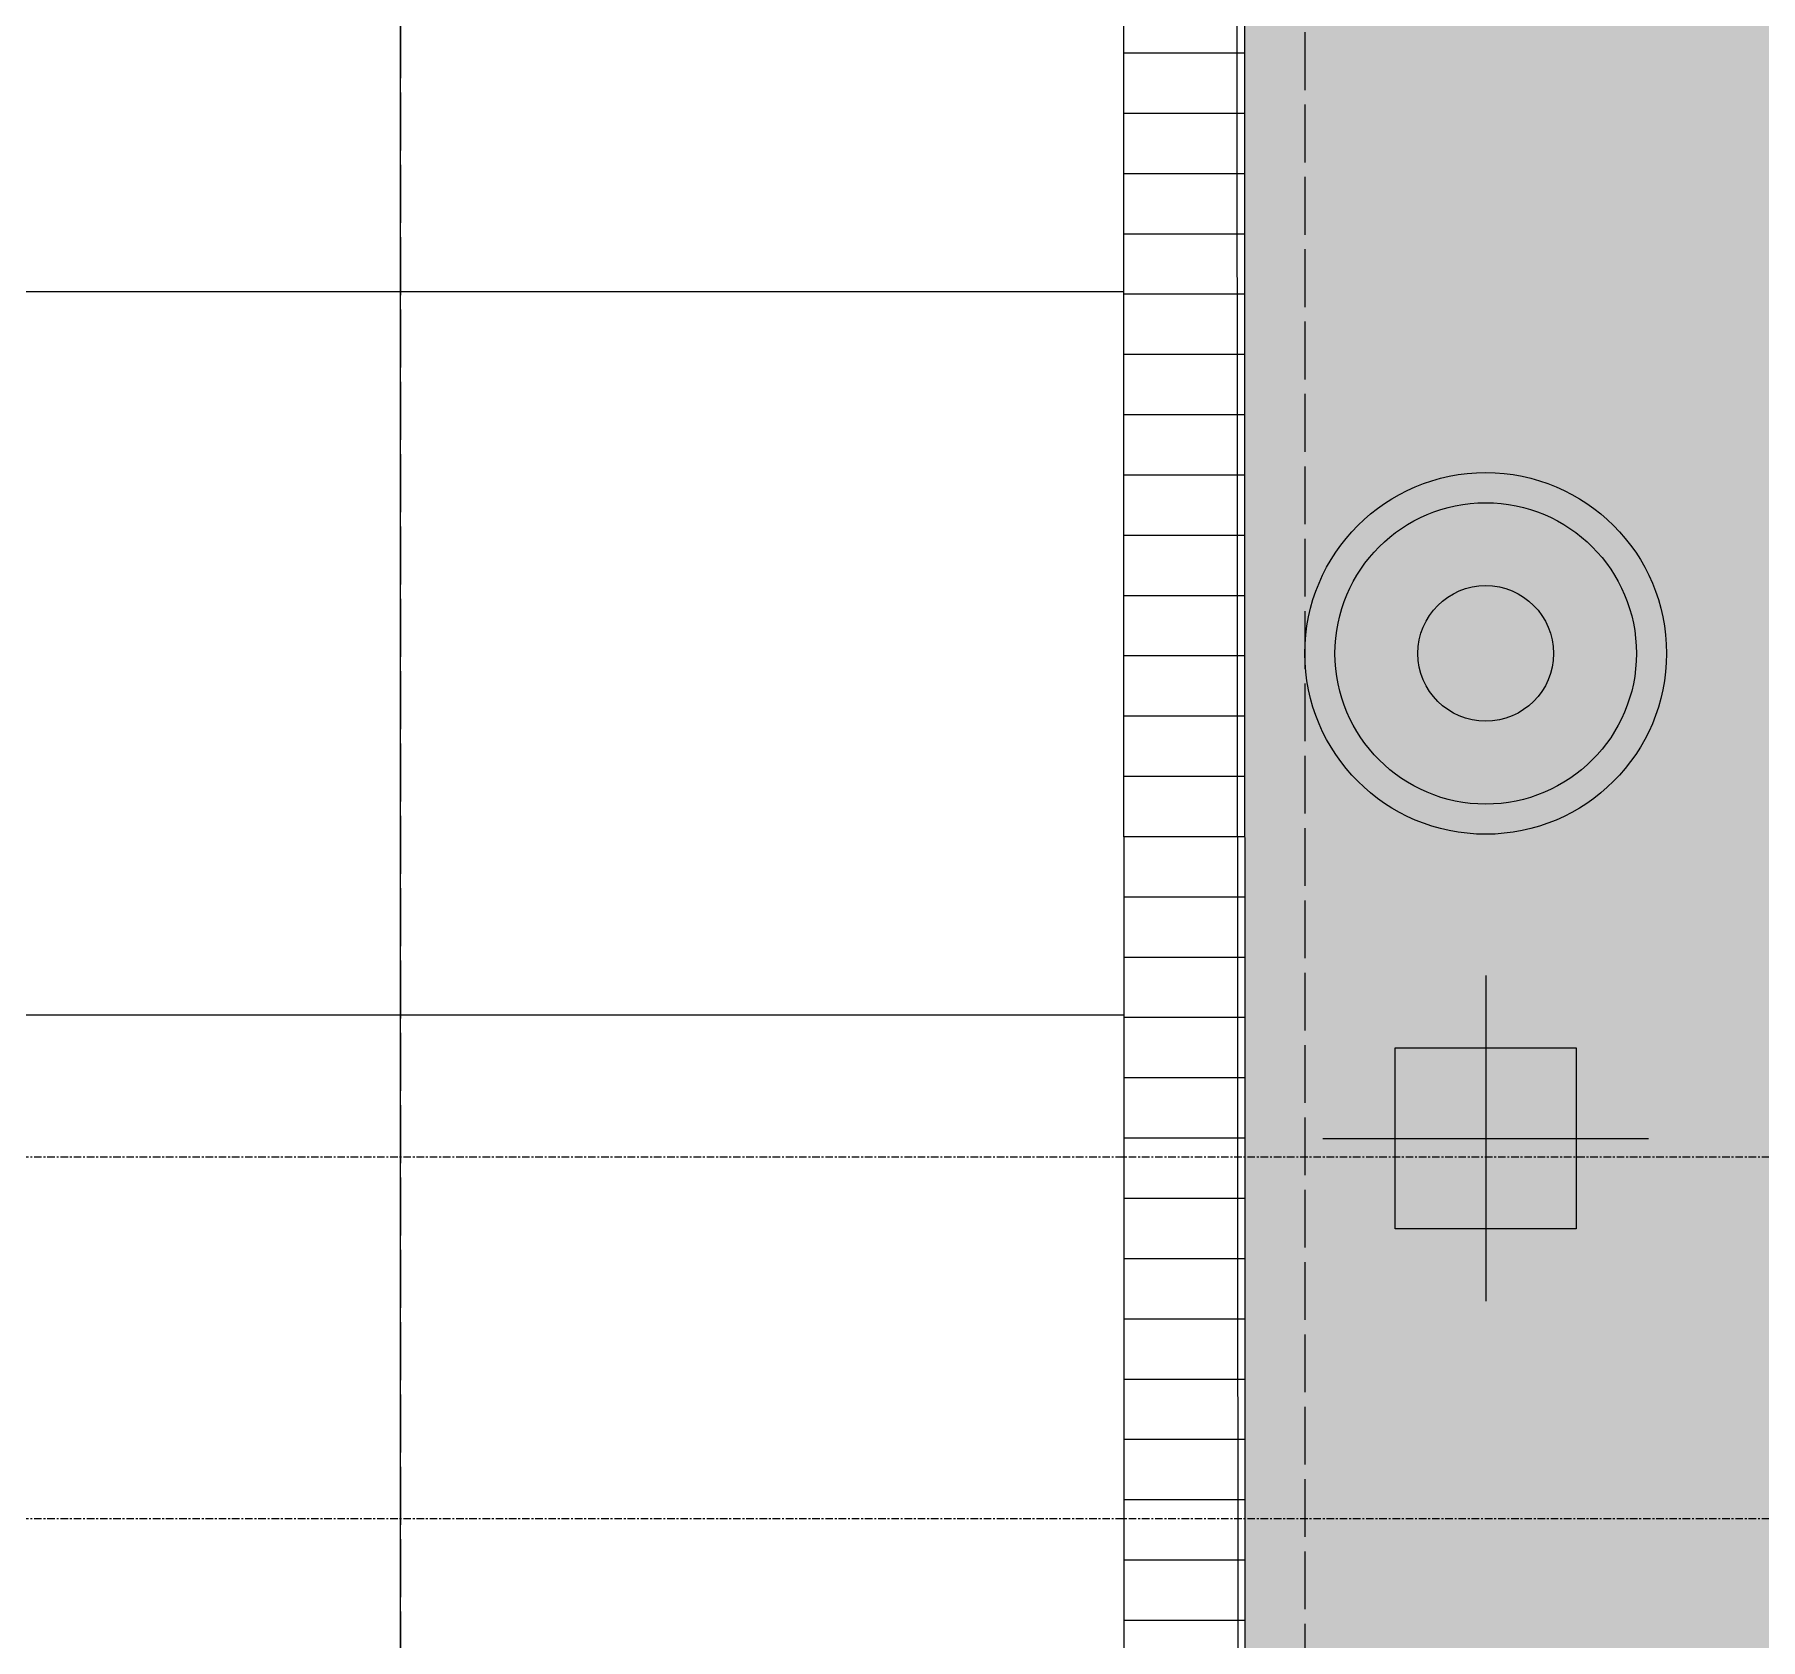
# Model space of a CAD drawing. Header units: inches. Extents: x 3268 to 7018, y 976 to 6708.
# Drawn here: x 6060.5 to 6175, y 3503.1 to 3609.6 of the extents above; entities that cross this region are included whole.
import ezdxf

# ---------------------------------------------------------------- set-up
doc = ezdxf.new("R2010")
doc.units = ezdxf.units.IN
doc.header["$MEASUREMENT"] = 0
doc.linetypes.add('Grid Line 1_2_', pattern=[0.8749999999999999, 0.4999999999999999, -0.125, 0.125, -0.125])
doc.linetypes.add('IMPORT-EASEMENT2', pattern=[4.799999999999999, 3.839999999999999, -0.9599999999999999])
for name, color, linetype, lineweight in [('C-ANNO-5FT-PED-ZONE', 130, 'Continuous', 25), ('L-DROPOFF STUDIES', 2, 'Continuous', 15), ('L-PVMT-BRCK-HATC', 252, 'Continuous', 15), ('L-PVMT-CONC-HATC', 252, 'Continuous', 15), ('L-SITE-LIGHT', 2, 'Continuous', 15), ('L-SITE-TRSH-RECP', 2, 'Continuous', 15), ('S-GRID', 1, 'Continuous', 9), ('site_dwg', 8, 'Continuous', 9)]:
    doc.layers.add(name, color=color, linetype=linetype, lineweight=lineweight)

# ---------------------------------------------------------------- blocks, each defined once
blk = doc.blocks.new('site_dwg_lighting-12649360-Overall Retail Plan Opt 2')
at = {"layer": 'L-SITE-LIGHT', "color": 53}
for p, q in [((0, 5.399999999441206), (0, -5.399999999441206)), ((-5.399999996647238, 0), (5.399999999441206, 0))]:
    blk.add_line(p, q, dxfattribs=at)
at = {"layer": 'L-SITE-LIGHT', "color": 53, "flags": 128}
blk.add_lwpolyline([(-2.999999997206032, 2.999999998603016), (3.000000002793967, 2.999999998603016), (3.000000002793967, -3.000000001396983), (-2.999999994412064, -3.000000001396983)], close=True, dxfattribs=at)
blk = doc.blocks.new('site_dwg_mmcite prax-12649369-Overall Retail Plan Opt 2')
at = {"layer": 'L-SITE-TRSH-RECP', "color": 53}
for radius in [12, 9.999999999999545, 4.5]:
    blk.add_circle((3485.56735143112, 948.4859774520154), radius, dxfattribs=at)
blk = doc.blocks.new('site_dwg_b2-12649368-Overall Retail Plan Opt 2')
at = {"layer": 'L-PVMT-BRCK-HATC', "color": 53}
blk.add_line((0, 0), (0, 7.990953347180038), dxfattribs=at)
blk = doc.blocks.new('site_dwg-12440225-Overall Retail Plan Opt 2')
at = {"layer": 'L-PVMT-BRCK-HATC'}
h = blk.add_hatch(dxfattribs=at)
h.set_pattern_fill('FP_246', color=53, style=0, pattern_type=2)
h.set_pattern_definition([(41.19300000000002, (24339643.438, 9814490.821), (0.375403592299723, 5.641549445222338), [11.995, -3.998]), (131.193, (24339646.447, 9814493.454), (0.3754035922997256, 5.641549445222338), [11.995, -3.998])])
h.paths.add_polyline_path([(24340944.14260868, 9815161.56902191), (24340946.20790308, 9815192.747086309), (24341054.75702199, 9815287.751801526), (24341063.87239928, 9815424.199854838), (24341015.92996943, 9815427.389928112), (24341020.73005893, 9815499.242452446), (24341068.6233038, 9815496.042956479), (24341085.92457959, 9815756.343615633), (24341038.03025398, 9815759.526984198), (24341042.83057567, 9815831.382984137), (24341090.71518529, 9815828.196758201), (24341094.25579284, 9815881.407237886), (24340999.25292033, 9815989.95425186), (24341037.33064584, 9816562.210287204), (24341145.95890891, 9816657.28427078), (24341149.83738892, 9816715.34122569), (24341101.91933975, 9816718.542378701), (24341106.71858403, 9816790.382251019), (24341154.61183225, 9816787.182754835), (24341172.38615708, 9817054.592693102), (24341124.49183767, 9817057.776154408), (24341129.29215316, 9817129.632061608), (24341177.18540137, 9817126.432565417), (24341191.29366988, 9817337.949903736), (24341143.30704276, 9817341.15563808), (24341148.15635795, 9817412.992162973), (24341196.04622471, 9817409.792895138), (24341198.60298609, 9817448.452610748), (24341103.52900252, 9817557.080873795), (24341063.62171076, 9817559.73488301), (24340904.2315685, 9815164.235268736)])
at = {"layer": 'C-ANNO-5FT-PED-ZONE', "color": 213, "linetype": 'IMPORT-EASEMENT2', "flags": 128}
for points in [[(24341173.43156312, 9817974.569704888), (24341064.86211379, 9817879.53891328), (24341058.60739409, 9817785.539047208), (24341020.66169335, 9817759.050960105), (24341002.73584636, 9817494.243455587), (24341098.03372912, 9817385.653583419), (24341049.7296923, 9816657.855822798), (24340942.84306337, 9816588.119622858), (24340903.15724013, 9815991.696087312), (24340997.75345884, 9815877.316419568), (24340956.93820208, 9815281.87627089), (24340851.85462972, 9815190.060175546), (24340840.21389879, 9815028.451841284), (24340816.31959692, 9814987.856953233), (24340807.91752753, 9814861.58536387), (24340828.33680849, 9814837.590900285), (24340814.20948071, 9814639.141274119), (24340820.32276781, 9814572.244142456), (24340784.23728234, 9814041.25000657), (24340346.67693986, 9814070.985885575), (24339654.20889217, 9814556.549067944), (24339621.08674325, 9814593.99079329), (24339537.64412129, 9814651.844636435), (24339442.83972673, 9814690.826514924), (24339354.14331621, 9814753.02102556), (24339330.46229357, 9814798.298159737), (24339230.23757831, 9814867.973883716), (24339182.6163684, 9814867.152440649), (24339131.69313189, 9814915.47795062), (24338893.2467398, 9815077.690702066), (24338651.59712844, 9815247.640438044), (24338560.99241732, 9815303.182211477)], [(24341067.2900173, 9817559.490924602), (24341064.28329937, 9817515.0745312), (24341159.55060739, 9817406.519498283), (24341107.61336579, 9816623.980178425), (24341000.72143839, 9816554.24052159), (24340964.61006244, 9816011.536030035), (24341059.25053947, 9815897.102847952), (24341015.10094221, 9815253.019119129), (24340909.92571647, 9815161.122942245), (24340904.94869157, 9815092.026876932)]]:
    blk.add_lwpolyline(points, dxfattribs=at)
at = {"layer": 'L-DROPOFF STUDIES', "color": 53}
blk.add_line((24340996.30766403, 9816559.022109756), (24340961.55866513, 9816032.160539962), dxfattribs=at)
at = {"layer": 'L-PVMT-BRCK-HATC', "color": 53, "flags": 128}
blk.add_lwpolyline([(24341063.62171076, 9817559.73488301), (24340904.2315685, 9815164.235268736)], dxfattribs=at)
at = {"layer": 'L-PVMT-CONC-HATC', "color": 53}
for p, q in [((24340964.76843276, 9816194.658464309), (24340884.95893097, 9816199.96896191)), ((24340961.58157594, 9816146.764373403), (24340881.77184056, 9816152.074886547))]:
    blk.add_line(p, q, dxfattribs=at)
at = {"layer": 'L-PVMT-CONC-HATC', "color": 53, "flags": 128}
for points in [[(24340810.97856645, 9813883.407517424), (24341079.49527819, 9817918.8457369), (24341096.7375669, 9818177.973708384)], [(24340761.14013512, 9813857.37360203), (24340780.70351875, 9814151.384449093), (24340979.00650612, 9817131.606608108)]]:
    blk.add_lwpolyline(points, dxfattribs=at)
for name, p, rotation in [('site_dwg_b2-12649368-Overall Retail Plan Opt 2', (24340973.80192563, 9816209.924112389), 86.19368400659664), ('site_dwg_b2-12649368-Overall Retail Plan Opt 2', (24340973.53639005, 9816205.932935761), 86.19368400659664), ('site_dwg_b2-12649368-Overall Retail Plan Opt 2', (24340973.27085448, 9816201.941759137), 86.19368400659664), ('site_dwg_b2-12649368-Overall Retail Plan Opt 2', (24340973.00531892, 9816197.95058251), 86.19368400659664), ('site_dwg_b2-12649368-Overall Retail Plan Opt 2', (24340972.73978334, 9816193.959405884), 86.19368400659664), ('site_dwg_b2-12649368-Overall Retail Plan Opt 2', (24340972.47424778, 9816189.968229258), 86.19368400659664), ('site_dwg_b2-12649368-Overall Retail Plan Opt 2', (24340972.20871221, 9816185.97705263), 86.19368400659664), ('site_dwg_b2-12649368-Overall Retail Plan Opt 2', (24340971.94317663, 9816181.985876005), 86.19368400659664), ('site_dwg_mmcite prax-12649369-Overall Retail Plan Opt 2', (24340272.14543545, 9819709.967347344), 266.1931696074597), ('site_dwg_b2-12649368-Overall Retail Plan Opt 2', (24340971.67764107, 9816177.99469938), 86.19368400659664), ('site_dwg_b2-12649368-Overall Retail Plan Opt 2', (24340971.41210549, 9816174.003522754), 86.19368400659664), ('site_dwg_b2-12649368-Overall Retail Plan Opt 2', (24340971.14656993, 9816170.012346126), 86.19368400659664), ('site_dwg_b2-12649368-Overall Retail Plan Opt 2', (24340970.88103436, 9816166.0211695), 86.19368400659664), ('site_dwg_b2-12649368-Overall Retail Plan Opt 2', (24340970.61549878, 9816162.029992875), 86.19368400659664), ('site_dwg_b2-12649368-Overall Retail Plan Opt 2', (24340970.34996321, 9816158.038816249), 86.19368400659664), ('site_dwg_b2-12649368-Overall Retail Plan Opt 2', (24340970.08442764, 9816154.047639623), 86.19368400659664), ('site_dwg_b2-12649368-Overall Retail Plan Opt 2', (24340969.81889207, 9816150.056462996), 86.19368400659664), ('site_dwg_b2-12649368-Overall Retail Plan Opt 2', (24340969.55335651, 9816146.06528637), 86.19368400659664), ('site_dwg_b2-12649368-Overall Retail Plan Opt 2', (24340969.28782093, 9816142.074109744), 86.19368400659664), ('site_dwg_b2-12649368-Overall Retail Plan Opt 2', (24340969.02228536, 9816138.082933117), 86.19368400659664), ('site_dwg_b2-12649368-Overall Retail Plan Opt 2', (24340968.75674979, 9816134.091756493), 86.19368400659664), ('site_dwg_b2-12649368-Overall Retail Plan Opt 2', (24340968.49121422, 9816130.100579865), 86.19368400659664), ('site_dwg_b2-12649368-Overall Retail Plan Opt 2', (24340968.22567866, 9816126.10940324), 86.19368400659664), ('site_dwg_b2-12649368-Overall Retail Plan Opt 2', (24340967.96014308, 9816122.118226614), 86.19368400659664), ('site_dwg_b2-12649368-Overall Retail Plan Opt 2', (24340967.69460751, 9816118.127049986), 86.19368400659664), ('site_dwg_b2-12649368-Overall Retail Plan Opt 2', (24340967.42907194, 9816114.135873362), 86.19368400659664), ('site_dwg_b2-12649368-Overall Retail Plan Opt 2', (24340967.16353637, 9816110.144696735), 86.19368400659664), ('site_dwg_b2-12649368-Overall Retail Plan Opt 2', (24340966.8980008, 9816106.15352011), 86.19368400659664)]:
    blk.add_blockref(name, p, dxfattribs=dict(rotation=rotation))
at = {"xscale": 1.999999999999999, "yscale": 1.999999999999999, "zscale": 1.999999999999999, "rotation": 356.1931696251935}
blk.add_blockref('site_dwg_lighting-12649360-Overall Retail Plan Opt 2', (24340984.98493423, 9816137.010203123), dxfattribs=at)

msp = doc.modelspace()

# ---------------------------------------------------------------- linework, layer by layer
at = {"layer": 'S-GRID', "linetype": 'Grid Line 1_2_'}
for p, q in [((6493.236018851907, 3535.14858256557), (3967.406911362342, 3535.148582565579)), ((6493.236018851907, 3511.148582565574), (3967.406911362342, 3511.148582565582))]:
    msp.add_line(p, q, dxfattribs=at)

# ---------------------------------------------------------------- block references
at = {"layer": 'site_dwg', "color": 53, "lineweight": 15, "rotation": 3.810000000000009}
msp.add_blockref('site_dwg-12440225-Overall Retail Plan Opt 2', (-23628768.691637, -11408316.78144797), dxfattribs=at)

doc.saveas('drawing.dxf')
